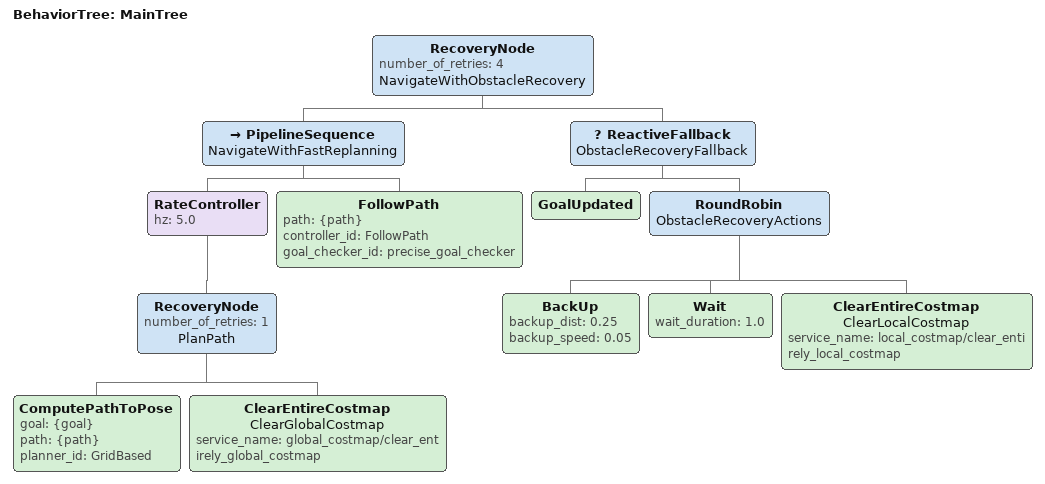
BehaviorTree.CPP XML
<?xml version="1.0" encoding="UTF-8"?>
<root main_tree_to_execute="MainTree">
  <BehaviorTree ID="MainTree">
    <RecoveryNode number_of_retries="4" name="NavigateWithObstacleRecovery">
      <PipelineSequence name="NavigateWithFastReplanning">
        <RateController hz="5.0">
          <RecoveryNode number_of_retries="1" name="PlanPath">
            <ComputePathToPose goal="{goal}" path="{path}" planner_id="GridBased"/>
            <ClearEntireCostmap
              name="ClearGlobalCostmap"
              service_name="global_costmap/clear_entirely_global_costmap"/>
          </RecoveryNode>
        </RateController>

        <FollowPath
          path="{path}"
          controller_id="FollowPath"
          goal_checker_id="precise_goal_checker"/>
      </PipelineSequence>

      <ReactiveFallback name="ObstacleRecoveryFallback">
        <GoalUpdated/>
        <RoundRobin name="ObstacleRecoveryActions">
          <BackUp backup_dist="0.25" backup_speed="0.05"/>
          <Wait wait_duration="1.0"/>
          <ClearEntireCostmap
            name="ClearLocalCostmap"
            service_name="local_costmap/clear_entirely_local_costmap"/>
        </RoundRobin>
      </ReactiveFallback>
    </RecoveryNode>
  </BehaviorTree>
</root>
